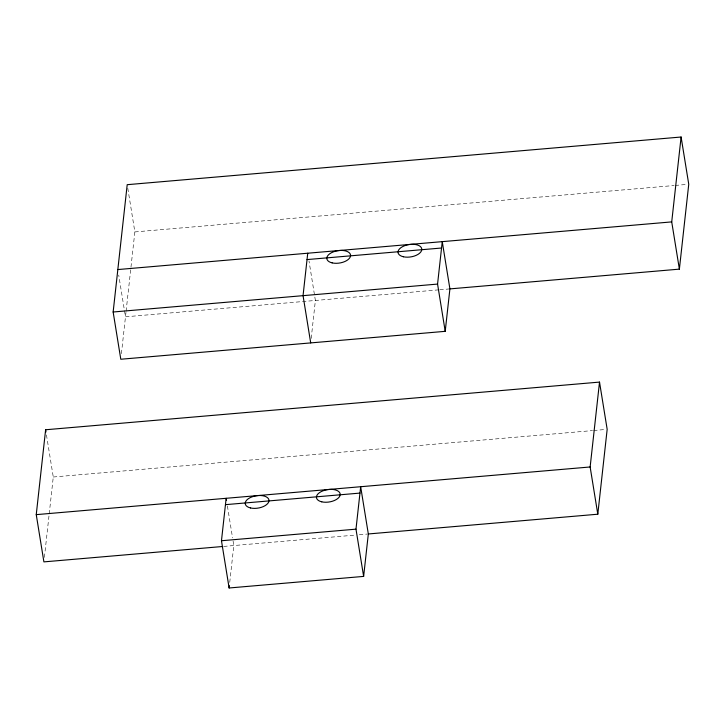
<?xml version="1.0" encoding="UTF-8"?>
<svg xmlns="http://www.w3.org/2000/svg" width="725" height="725" viewBox="0 0 725 725"><rect width="100%" height="100%" fill="white"/><g stroke="black" fill="none" stroke-linecap="round" stroke-linejoin="round"><path stroke-width="0.54" stroke-dasharray="3.62 2.72" d="M44.397 557.416L49.082 514.977M49.209 513.862L53.278 477.005L46.337 434.157M121.41 353.664L125.978 312.339M126.096 311.224L134.859 231.927L127.383 185.781M229.734 582.402L233.803 545.544L232.743 538.947M311.197 338.439L315.384 300.467L308.986 260.909M134.859 231.927L674.087 185.528M675.211 185.428L686.493 184.458M438.697 289.855L125.479 316.807L118.719 275.056M439.812 289.755L449.908 288.894M53.278 477.005L592.506 430.596M593.63 430.505L604.913 429.535M223.699 546.414L354.869 535.123M359.355 534.742L367.203 534.062M227.405 505.987L232.562 537.85"/><path stroke-width="1.09" d="M222.575 546.505L43.899 561.884L36.25 514.641L45.621 429.762L599.521 382.093L607.169 429.336L597.799 514.215L368.327 533.963L363.633 576.402L229.118 587.984L221.469 540.741L226.155 498.302L226.508 500.495M113.145 312.004L127.201 184.685L681.101 137.016L688.75 184.259L679.379 269.138L449.908 288.894L445.213 331.334L120.794 359.247L113.145 312.004L437.565 284.082L442.25 241.642L449.908 288.894M229.118 587.984L229.363 585.746M307.735 253.224L303.05 295.664L310.699 342.907M363.633 576.402L355.984 529.159L360.669 486.72L368.327 533.963M597.799 514.215L590.141 466.972L599.521 382.093M679.379 269.138L671.722 221.895L681.101 137.016M117.831 269.564L671.722 221.895M307.038 259.586L441.552 248.013M36.25 514.641L590.141 466.972M225.457 504.663L359.972 493.091M221.469 540.741L355.984 529.159M437.565 284.082L445.213 331.334M45.621 429.762L45.983 431.955M321.773 501.836A11.999 6.235 -9.2 0 0 340.188 494.794A11.999 6.235 -9.2 0 0 322.997 490.807A11.999 6.235 -9.2 0 0 321.773 501.836M250.56 507.962A11.999 6.235 -9.2 0 0 268.975 500.921A11.999 6.235 -9.2 0 0 251.774 496.942A11.999 6.235 -9.2 0 0 250.56 507.962M332.141 262.885A11.999 6.235 -9.2 0 0 350.556 255.843A11.999 6.235 -9.2 0 0 333.355 251.865A11.999 6.235 -9.2 0 0 332.141 262.885M403.354 256.759A11.999 6.235 -9.2 0 0 421.769 249.717A11.999 6.235 -9.2 0 0 404.577 245.73A11.999 6.235 -9.2 0 0 403.354 256.759"/></g></svg>
